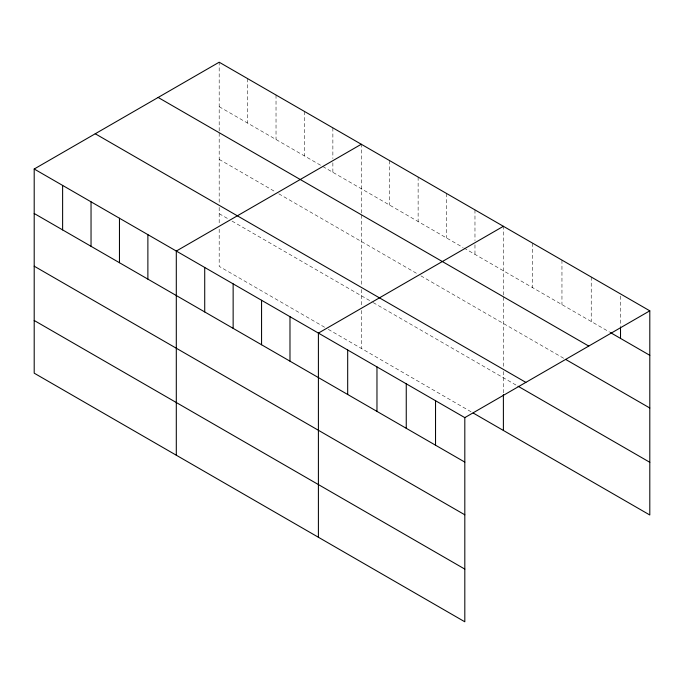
<?xml version="1.0" encoding="UTF-8"?>
<svg xmlns="http://www.w3.org/2000/svg" width="684" height="684" viewBox="0 0 684 684"><rect width="100%" height="100%" fill="white"/><g stroke="black" fill="none" stroke-linecap="round" stroke-linejoin="round"><path stroke-width="0.51" stroke-dasharray="3.42 2.56" d="M219.188 130.935L219.188 62.21M361.289 212.98L361.289 144.256M503.39 295.018L503.39 226.293M219.188 106.695L321.865 165.981M322.78 166.503L463.051 247.488M463.966 248.018L609.538 332.065M219.188 159.389L275.113 191.674M278.773 193.794L417.214 273.72M420.882 275.84L564.702 358.869M219.188 213.682L228.353 218.974M232.021 221.094L372.293 302.072M373.207 302.602L517.113 385.69M324.618 327.243L219.188 266.375L219.188 228.439M328.286 329.363L471.302 411.93M620.516 296.035L620.516 326.755M591.232 277.011L591.232 321.497M561.957 260.108L561.957 304.594M532.674 243.205L532.674 287.682M503.39 297.13L503.39 367.325M503.39 371.498L503.39 393.574M474.97 209.885L474.97 240.606M474.97 244.838L474.97 254.371M446.549 193.478L446.549 237.964M418.129 177.07L418.129 221.556M389.709 160.663L389.709 205.149M361.289 215.084L361.289 285.279M361.289 289.46L361.289 306.261M361.289 310.476L361.289 348.421M332.869 127.848L332.869 158.56M332.869 162.801L332.869 172.325M304.448 111.441L304.448 155.918M276.028 95.025L276.028 139.51M247.608 78.617L247.608 123.103M219.188 133.047L219.188 203.242M219.188 207.414L219.188 224.224"/><path stroke-width="1.03" d="M34.2 169.008L464.812 417.625L464.812 621.79L34.2 373.173L34.2 169.008L219.188 62.21L649.8 310.827L649.8 514.992L473.14 412.991M361.289 144.256L176.301 251.054L176.301 455.219M503.39 226.293L318.402 333.099L318.402 537.256M464.812 417.625L649.8 310.827M610.453 332.595L649.8 355.312M158.141 97.453L588.753 346.07M565.617 359.399L649.8 408.006M95.247 133.765L525.859 382.382M518.036 386.221L649.8 462.29M34.2 213.493L464.812 462.11M34.2 266.187L464.812 514.804M34.2 320.48L464.812 569.097M620.516 327.816L620.516 338.4M503.39 394.625L503.39 430.458M435.537 400.721L435.537 445.207M406.253 383.809L406.253 428.295M376.969 366.906L376.969 411.392M347.686 350.003L347.686 394.488M289.982 316.692L289.982 361.169M261.562 300.276L261.562 344.762M233.141 283.869L233.141 328.354M204.721 267.461L204.721 311.947M147.881 234.646L147.881 279.132M119.461 218.239L119.461 262.724M91.04 201.831L91.04 246.308M62.62 185.424L62.62 229.901"/></g></svg>
